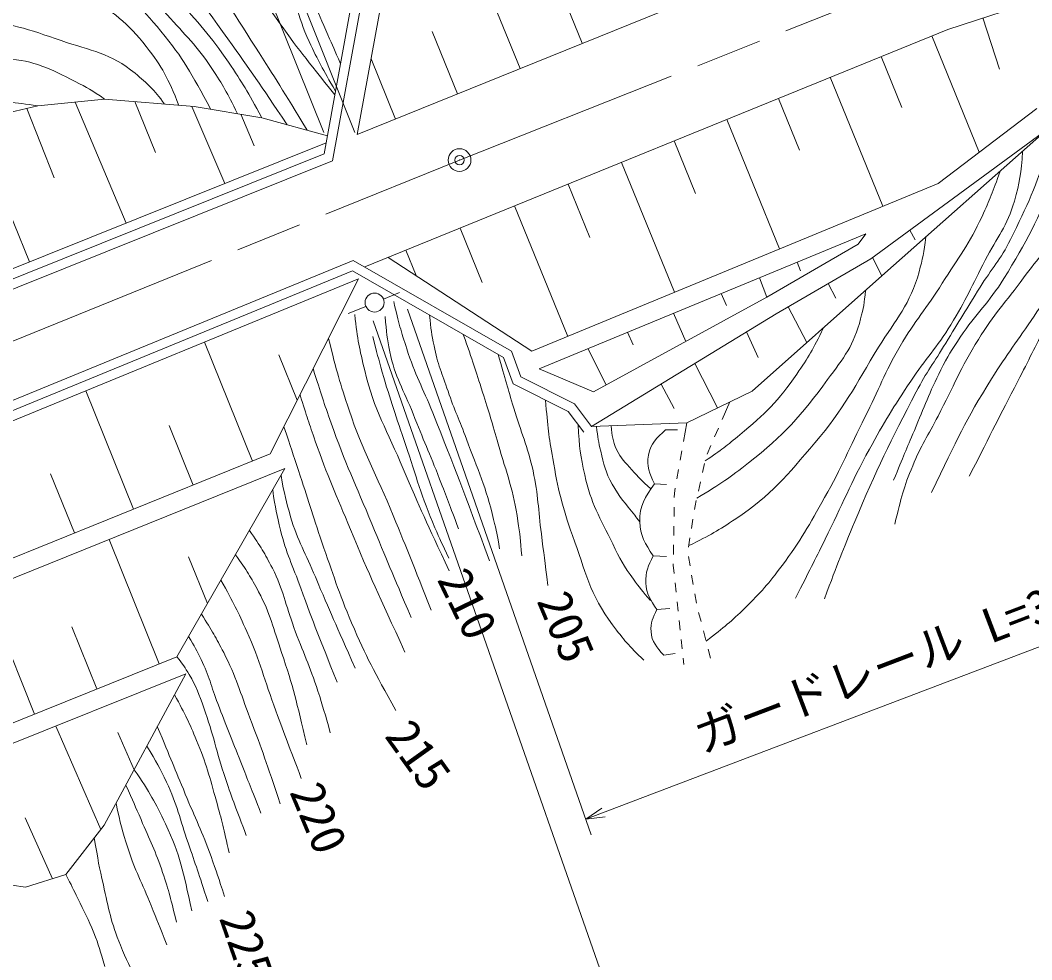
# Model space of a CAD drawing. Units: millimetres, scale not verified. Extents: x 40000 to 680000, y 20000 to 380000.
# Drawn here: x 338956 to 392258, y 263657 to 313178 of the extents above; entities that cross this region are included whole.
import ezdxf
from ezdxf.enums import TextEntityAlignment as Align

# ---------------------------------------------------------------- set-up
doc = ezdxf.new("R2010")
doc.units = ezdxf.units.MM
doc.header["$LTSCALE"] = 1000
doc.header["$PDMODE"] = 32
doc.header["$PDSIZE"] = 500
doc.linetypes.add('CHAIN', pattern=[18.5, 12, -1.5, 3.5, -1.5])
for name, color, linetype, lineweight in [('M-BGD', 7, 'Continuous', 13), ('M-BMK', 2, 'CHAIN', 13), ('M-BMK-SRVR', 3, 'Continuous', 13), ('M-STR-HTXT', 7, 'Continuous', 13)]:
    doc.layers.add(name, color=color, linetype=linetype, lineweight=lineweight)
doc.styles.add('ＭＳ ゴシック', font='')
doc.styles.get('ＭＳ ゴシック').set_extended_font_data('MS Gothic')

msp = doc.modelspace()

# ---------------------------------------------------------------- linework, layer by layer
at = {"layer": 'M-BGD'}
for p, q in [((365299, 310634), (362622, 317225)), ((356714, 307147), (358245, 315489)), ((368568, 311962), (367240, 315231)), ((387831, 312694), (395294, 315129)), ((356714, 307147), (376115, 315010)), ((389681, 313298), (390564, 310591)), ((357107, 300172), (387831, 312694)), ((362003, 309296), (360665, 312591)), ((386997, 312354), (389494, 306225)), ((358734, 307968), (357447, 311138)), ((384316, 311262), (385408, 308581)), ((381635, 310169), (384405, 303371)), ((336789, 307933), (339878, 308660)), ((339878, 308660), (343404, 309023)), ((341843, 308862), (344537, 302483)), ((343404, 309023), (348128, 308623)), ((345003, 308888), (346086, 306212)), ((347999, 308634), (349739, 304573)), ((348128, 308623), (351689, 308042)), ((378909, 309058), (380020, 306332)), ((339295, 308522), (340741, 304879)), ((350579, 308223), (351275, 306564)), ((387320, 304576), (392522, 308523)), ((336442, 307814), (339451, 300440)), ((351689, 308042), (355139, 307084)), ((376183, 307947), (378964, 301123)), ((393088, 307437), (383781, 300604)), ((384365, 299704), (393088, 307437)), ((319533, 292439), (355072, 306715)), ((373411, 306817), (374540, 304045)), ((370638, 305687), (373431, 298836)), ((365916, 295731), (387320, 304576)), ((367820, 304538), (368968, 301719)), ((365001, 303389), (367804, 296511)), ((362134, 302221), (363303, 299355)), ((366298, 294807), (383522, 301924)), ((385837, 302114), (386105, 301605)), ((358342, 300676), (365916, 295731)), ((359268, 301053), (359813, 299715)), ((383873, 300671), (384365, 299704)), ((379893, 300425), (380066, 299969)), ((377531, 293634), (384365, 299704)), ((377909, 299605), (378294, 298575)), ((316795, 283123), (356783, 299549)), ((352126, 290316), (356783, 299549)), ((381523, 299293), (381936, 298521)), ((358094, 298482), (358934, 298822)), ((375887, 298769), (376173, 298144)), ((357172, 298095), (356234, 297715)), ((379415, 298069), (380411, 296192)), ((373379, 297733), (374036, 296251)), ((370963, 296735), (371259, 296063)), ((377231, 296755), (377848, 295398)), ((351199, 289942), (348669, 296216)), ((368865, 295868), (369825, 293953)), ((353554, 293146), (352589, 295540)), ((366298, 294807), (369171, 293596)), ((374511, 295093), (375703, 292748)), ((372727, 294003), (373415, 292707)), ((344925, 287412), (342411, 293645)), ((374078, 291962), (377531, 293634)), ((376340, 293057), (375942, 292139)), ((348062, 288677), (346797, 291814)), ((369053, 291758), (374078, 291962)), ((372962, 291584), (373591, 291596)), ((374078, 291962), (373905, 290977)), ((375743, 291681), (375545, 291222)), ((375346, 290763), (375147, 290304)), ((322006, 278169), (352126, 290316)), ((373818, 290485), (373732, 289992)), ((321702, 276968), (352907, 289553)), ((347212, 279622), (352907, 289553)), ((373645, 289500), (373558, 289007)), ((375016, 289823), (374907, 289335)), ((341808, 286155), (340551, 289272)), ((372370, 288751), (373014, 288708)), ((373472, 288515), (373424, 288244)), ((374798, 288848), (374688, 288360)), ((373424, 288244), (373421, 288019)), ((374579, 287872), (374516, 287590)), ((373413, 287519), (373406, 287019)), ((374516, 287590), (374483, 287381)), ((374404, 286888), (374325, 286394)), ((373398, 286519), (373391, 286019)), ((346284, 279249), (343644, 285817)), ((374246, 285900), (374167, 285406)), ((373383, 285519), (373376, 285019)), ((348821, 282427), (347829, 284896)), ((372308, 284955), (373018, 284919)), ((374164, 284913), (374249, 284420)), ((373369, 284520), (373367, 284448)), ((373367, 284448), (373412, 284022)), ((374334, 283928), (374419, 283435)), ((339716, 276609), (337079, 283169)), ((373464, 283525), (373516, 283027)), ((373568, 282530), (373620, 282033)), ((374504, 282942), (374589, 282449)), ((372506, 282112), (373191, 282164)), ((373672, 281535), (373724, 281038)), ((374705, 281963), (374830, 281479)), ((343000, 277929), (341680, 281213)), ((374955, 280995), (375080, 280511)), ((373776, 280541), (373828, 280044)), ((375206, 280027), (375328, 279554)), ((328008, 271904), (347212, 279622)), ((372864, 279706), (373471, 279795)), ((373880, 279546), (373915, 279212)), ((327515, 270628), (347682, 278733)), ((343383, 270750), (347682, 278733)), ((343211, 270530), (340827, 275978)), ((344958, 273675), (344102, 275639)), ((340651, 267931), (339220, 271144)), ((341364, 268158), (343383, 270750)), ((333198, 268388), (339232, 267479)), ((339232, 267479), (341364, 268158))]:
    msp.add_line(p, q, dxfattribs=at)
for points in [[(319719, 291975), (354967, 306134), (356484, 314485), (355745, 316280), (358974, 324759), (358653, 326029), (383751, 332304)], [(319906, 291511), (355409, 305772), (357002, 314540), (356283, 316287), (359497, 324729), (359260, 325666), (383872, 331819)], [(369171, 293596), (378294, 298575), (383103, 301367), (383522, 301924)], [(302218, 276241), (314499, 281339), (316346, 284019), (356507, 300517), (364837, 295739), (365328, 294376), (368155, 292955), (369053, 291758)], [(369053, 291758), (378785, 297704), (383781, 300604)], [(302410, 275779), (314827, 280934), (316674, 283613), (356470, 299961), (364429, 295397), (364925, 294019), (367825, 292561), (368653, 291458)]]:
    msp.add_lwpolyline(points, dxfattribs=at)
msp.add_circle((357629, 298298), 500, dxfattribs=at)
for points, knots in [([(353020, 307672), (351541, 309869), (351143, 310448), (349895, 312195), (348379, 314315), (347570, 315539), (345897, 317537), (343989, 319816), (343199, 320549), (340626, 323026)], [0, 0, 0, 0, 1, 1, 1, 2, 2, 2, 3, 3, 3, 3]), ([(355829, 310880), (355510, 311625), (355425, 311815), (355161, 312413), (354565, 313765), (354282, 314550), (353586, 315854), (352807, 317314), (352325, 318117), (351332, 319440), (350671, 320322), (350421, 320634), (349539, 321621)], [0, 0, 0, 0, 1, 1, 1, 2, 2, 2, 3, 3, 3, 4, 4, 4, 4]), ([(351689, 308042), (350928, 309440), (350679, 309859), (349931, 310959), (348977, 312361), (348324, 313064), (347205, 314339), (345781, 315961), (344934, 316830), (343389, 318337), (342195, 319501), (341785, 319882), (340263, 321245)], [0, 0, 0, 0, 1, 1, 1, 2, 2, 2, 3, 3, 3, 4, 4, 4, 4]), ([(355533, 309250), (354015, 311145), (353586, 311664), (352439, 313285), (351493, 314622), (351035, 315420), (350113, 316774), (349080, 318291), (348738, 318770), (347423, 320627)], [0, 0, 0, 0, 1, 1, 1, 2, 2, 2, 3, 3, 3, 3]), ([(355568, 309445), (354869, 310646), (354673, 311013), (354178, 312057), (353520, 313446), (353533, 314399), (352761, 315728), (352095, 316872), (351467, 317338), (350653, 318382), (349936, 319299), (349711, 319594), (348835, 320744)], [0, 0, 0, 0, 1, 1, 1, 2, 2, 2, 3, 3, 3, 4, 4, 4, 4]), ([(350401, 308252), (349846, 309384), (349646, 309741), (349059, 310632), (348265, 311835), (347654, 312389), (346696, 313467), (345655, 314637), (345061, 315289), (343898, 316338), (342367, 317719), (341690, 318120), (339645, 319464)], [0, 0, 0, 0, 1, 1, 1, 2, 2, 2, 3, 3, 3, 4, 4, 4, 4]), ([(354083, 307377), (352781, 309506), (352438, 310060), (351349, 311758), (350061, 313767), (349374, 314919), (347968, 316847), (347288, 317781), (347061, 318095), (346187, 319209)], [0, 0, 0, 0, 1, 1, 1, 2, 2, 2, 3, 3, 3, 3]), ([(339863, 317719), (341430, 316922), (341964, 316627), (343171, 315720), (344567, 314670), (345255, 313940), (346369, 312594), (347585, 311126), (347940, 310435), (348998, 308481)], [0, 0, 0, 0, 1, 1, 1, 2, 2, 2, 3, 3, 3, 3]), ([(323340, 298249), (323730, 300215), (323841, 300736), (324201, 302321), (324688, 304463), (324673, 305773), (325582, 307773), (326425, 309626), (327107, 310604), (328490, 312098), (329356, 313034), (329993, 313415), (331071, 314097), (332355, 314910), (333184, 315208), (334637, 315656), (335662, 315971), (336292, 316039), (337363, 315983), (339435, 315873), (340587, 315347), (342434, 314402), (343861, 313671), (344599, 313040), (345596, 311785), (346456, 310701), (346728, 310124), (347321, 308692)], [0, 0, 0, 0, 1, 1, 1, 2, 2, 2, 3, 3, 3, 4, 4, 4, 5, 5, 5, 6, 6, 6, 7, 7, 7, 8, 8, 8, 9, 9, 9, 9]), ([(394816, 314973), (395072, 314509), (395137, 314344), (395308, 313925), (395694, 312980), (395695, 312380), (395912, 311383), (396064, 310679), (396157, 310282), (396229, 309565), (396366, 308210), (396411, 307430), (396249, 306078), (396103, 304849), (395802, 304196), (395401, 303025), (395073, 302066), (394871, 301527), (394396, 300632), (393726, 299371), (393174, 298770), (392378, 297585), (391508, 296289), (390967, 295599), (390137, 294277), (388729, 292035), (388364, 291156), (386975, 288280)], [0, 0, 0, 0, 1, 1, 1, 2, 2, 2, 3, 3, 3, 4, 4, 4, 5, 5, 5, 6, 6, 6, 7, 7, 7, 8, 8, 8, 9, 9, 9, 9]), ([(397259, 314338), (397389, 313864), (397419, 313727), (397505, 313332), (397656, 312633), (397765, 312237), (397785, 311522), (397827, 310004), (397788, 309142), (397560, 307640), (397304, 305961), (397218, 304984), (396615, 303397), (396063, 301944), (395475, 301257), (394707, 299907), (394069, 298787), (393650, 298195), (393029, 297066), (392413, 295946), (392112, 295295), (391526, 294158), (390519, 292202), (390208, 291586), (388964, 289143)], [0, 0, 0, 0, 1, 1, 1, 2, 2, 2, 3, 3, 3, 4, 4, 4, 5, 5, 5, 6, 6, 6, 7, 7, 7, 8, 8, 8, 8]), ([(324216, 299250), (324285, 300152), (324341, 300445), (324490, 301200), (324782, 302676), (325044, 303514), (325767, 304834), (326625, 306403), (327165, 307281), (328384, 308590), (329731, 310038), (330566, 310854), (332309, 311789), (333837, 312609), (334842, 312924), (336574, 313024), (338377, 313129), (339393, 312679), (341105, 312104), (342684, 311573), (343726, 311448), (345006, 310383), (345683, 309820), (345979, 309542), (346566, 308755)], [0, 0, 0, 0, 1, 1, 1, 2, 2, 2, 3, 3, 3, 4, 4, 4, 5, 5, 5, 6, 6, 6, 7, 7, 7, 8, 8, 8, 8]), ([(393808, 312455), (394126, 311516), (394209, 311269), (394446, 310502), (394689, 309718), (394927, 309299), (395036, 308486), (395210, 307181), (395169, 306413), (394939, 305117), (394735, 303971), (394384, 303373), (393818, 302355), (393171, 301191), (392603, 300669), (391819, 299593), (390896, 298327), (390271, 297691), (389447, 296358), (388510, 294840), (388142, 293901), (387321, 292317), (386793, 291298), (386421, 290761), (385982, 289700), (385500, 288534), (385393, 288061), (385037, 286611)], [0, 0, 0, 0, 1, 1, 1, 2, 2, 2, 3, 3, 3, 4, 4, 4, 5, 5, 5, 6, 6, 6, 7, 7, 7, 8, 8, 8, 9, 9, 9, 9]), ([(325877, 301015), (326380, 302284), (326604, 302704), (327196, 303720), (328232, 305496), (329012, 306418), (330564, 307766), (331905, 308931), (332880, 309324), (334514, 310020), (335908, 310613), (336712, 311288), (338221, 311159), (339712, 311031), (340530, 310640), (341856, 309947), (342480, 309621), (342728, 309493), (343404, 309023)], [0, 0, 0, 0, 1, 1, 1, 2, 2, 2, 3, 3, 3, 4, 4, 4, 5, 5, 5, 6, 6, 6, 6]), ([(393454, 311372), (393762, 310892), (393868, 310666), (394013, 310169), (394235, 309412), (394108, 308932), (394013, 308149), (393856, 306848), (393802, 306096), (393383, 304854), (392648, 302673), (391988, 301528), (390787, 299566), (390002, 298285), (389323, 297731), (388493, 296480), (388058, 295826), (387815, 295455), (387467, 294752), (386863, 293533), (386602, 292813), (386070, 291561), (385636, 290542), (385500, 290216), (384979, 288944)], [0, 0, 0, 0, 1, 1, 1, 2, 2, 2, 3, 3, 3, 4, 4, 4, 5, 5, 5, 6, 6, 6, 7, 7, 7, 8, 8, 8, 8]), ([(393300, 310902), (393391, 310018), (393405, 309730), (393388, 308978), (393364, 307964), (393293, 307387), (393043, 306404), (392546, 304452), (392012, 303426), (391131, 301613), (390623, 300568), (390148, 300090), (389534, 299104), (388818, 297956), (388426, 297309), (387722, 296154), (387115, 295157), (386714, 294632), (386171, 293598), (384798, 290981), (384074, 289486), (382937, 286758), (382279, 285182), (382059, 284647), (381337, 282687)], [0, 0, 0, 0, 1, 1, 1, 2, 2, 2, 3, 3, 3, 4, 4, 4, 5, 5, 5, 6, 6, 6, 7, 7, 7, 8, 8, 8, 8]), ([(331551, 305567), (331864, 306231), (332023, 306480), (332430, 306991), (333078, 307803), (333596, 308177), (334538, 308614), (335420, 309024), (336038, 308878), (337010, 308905), (338134, 308937), (338573, 308857), (339878, 308660)], [0, 0, 0, 0, 1, 1, 1, 2, 2, 2, 3, 3, 3, 4, 4, 4, 4]), ([(391774, 306272), (391692, 305082), (391630, 304639), (391341, 303637), (390967, 302338), (390425, 301738), (389806, 300535), (389118, 299196), (388782, 298416), (387997, 297131), (387253, 295912), (386664, 295343), (385877, 294151), (384973, 292782), (384483, 292002), (383699, 290561), (382714, 288749), (382285, 287671), (381367, 285824), (380764, 284611), (380574, 284230), (379816, 282722)], [0, 0, 0, 0, 1, 1, 1, 2, 2, 2, 3, 3, 3, 4, 4, 4, 5, 5, 5, 6, 6, 6, 7, 7, 7, 7]), ([(390592, 305224), (390203, 304096), (390057, 303752), (389637, 302841), (388965, 301386), (388391, 300671), (387541, 299312), (386716, 297993), (386106, 297348), (385324, 296004), (384503, 294594), (384198, 293721), (383470, 292260), (382644, 290604), (382255, 289637), (381344, 288026), (380529, 286585), (380092, 285756), (379098, 284432), (378405, 283507), (377979, 283010), (377152, 282203), (376397, 281466), (376091, 281222), (375095, 280453)], [0, 0, 0, 0, 1, 1, 1, 2, 2, 2, 3, 3, 3, 4, 4, 4, 5, 5, 5, 6, 6, 6, 7, 7, 7, 8, 8, 8, 8]), ([(386669, 301747), (386591, 300918), (386506, 300618), (386317, 299914), (385862, 298212), (385104, 297442), (384185, 295940), (382951, 293922), (382364, 292699), (380829, 290900), (379365, 289183), (378542, 288147), (376661, 286901), (375731, 286286), (375350, 286038), (374180, 285489)], [0, 0, 0, 0, 1, 1, 1, 2, 2, 2, 3, 3, 3, 4, 4, 4, 5, 5, 5, 5]), ([(374606, 287989), (375908, 288755), (376316, 289059), (377333, 289852), (379198, 291304), (380100, 292334), (381501, 294237), (382346, 295384), (382896, 296060), (383240, 297442), (383382, 298012), (383447, 298261), (383488, 298925)], [0, 0, 0, 0, 1, 1, 1, 2, 2, 2, 3, 3, 3, 4, 4, 4, 4]), ([(358634, 298351), (358914, 297165), (359012, 296816), (359323, 295853), (359760, 294501), (360165, 293802), (360694, 292483), (361909, 289453), (362262, 288470), (363689, 284681)], [0, 0, 0, 0, 1, 1, 1, 2, 2, 2, 3, 3, 3, 3]), ([(356579, 297673), (356735, 296300), (356833, 295854), (357106, 294711), (357611, 292600), (358299, 291540), (359139, 289539), (360031, 287414), (360359, 286724), (361562, 284160)], [0, 0, 0, 0, 1, 1, 1, 2, 2, 2, 3, 3, 3, 3]), ([(358191, 297562), (358240, 296711), (358291, 296422), (358434, 295704), (358700, 294363), (359165, 293700), (359661, 292425), (360185, 291078), (360529, 290343), (361055, 288996), (361452, 287978), (361577, 287650), (362048, 286379)], [0, 0, 0, 0, 1, 1, 1, 2, 2, 2, 3, 3, 3, 4, 4, 4, 4]), ([(360528, 297634), (360597, 296879), (360634, 296643), (360759, 296017), (360949, 295057), (361187, 294551), (361499, 293623), (361836, 292624), (362106, 292094), (362468, 291103), (363068, 289464), (363509, 288570), (363901, 286869), (364040, 286267), (364098, 286051), (364216, 285318)], [0, 0, 0, 0, 1, 1, 1, 2, 2, 2, 3, 3, 3, 4, 4, 4, 5, 5, 5, 5]), ([(375044, 289950), (375926, 290539), (376190, 290754), (376878, 291327), (378196, 292422), (378910, 293114), (379878, 294528), (380497, 295433), (380723, 295811), (381277, 296961)], [0, 0, 0, 0, 1, 1, 1, 2, 2, 2, 3, 3, 3, 3]), ([(355199, 296409), (355643, 294615), (355801, 294089), (356284, 292631), (357023, 290396), (357719, 289249), (358610, 287070), (359403, 285130), (359650, 284512), (360609, 282091)], [0, 0, 0, 0, 1, 1, 1, 2, 2, 2, 3, 3, 3, 3]), ([(357529, 296515), (357758, 295606), (357828, 295364), (358035, 294630), (358460, 293123), (358757, 292296), (359257, 290812), (359838, 289093), (360083, 288096), (360808, 286432), (361083, 285802), (361173, 285580), (361543, 284833)], [0, 0, 0, 0, 1, 1, 1, 2, 2, 2, 3, 3, 3, 4, 4, 4, 4]), ([(362302, 296617), (362808, 295156), (362942, 294773), (363320, 293581), (363656, 292516), (363839, 291917), (364143, 290843), (364591, 289264), (364953, 288397), (365185, 286772), (365286, 286065), (365328, 285805), (365379, 284955)], [0, 0, 0, 0, 1, 1, 1, 2, 2, 2, 3, 3, 3, 4, 4, 4, 4]), ([(364144, 295560), (364534, 294190), (364635, 293839), (364961, 292739), (365347, 291439), (365692, 290745), (365979, 289419), (366256, 288141), (366249, 287397), (366415, 286099), (366550, 285040), (366592, 284706), (366754, 283386)], [0, 0, 0, 0, 1, 1, 1, 2, 2, 2, 3, 3, 3, 4, 4, 4, 4]), ([(354394, 294813), (354816, 293432), (354948, 293055), (355339, 291941), (356077, 289831), (356631, 288701), (357483, 286634), (358281, 284698), (358539, 284087), (359555, 281691)], [0, 0, 0, 0, 1, 1, 1, 2, 2, 2, 3, 3, 3, 3]), ([(353699, 293434), (354061, 292260), (354173, 291942), (354503, 290996), (355147, 289148), (355607, 288150), (356356, 286343), (357416, 283789), (357806, 282972), (359228, 279873)], [0, 0, 0, 0, 1, 1, 1, 2, 2, 2, 3, 3, 3, 3]), ([(366636, 293159), (366754, 291705), (366808, 291267), (367017, 290069), (367297, 288461), (367507, 287559), (368059, 286023), (368740, 284124), (368963, 282925), (370173, 281310), (370756, 280532), (371010, 280202), (371821, 279444)], [0, 0, 0, 0, 1, 1, 1, 2, 2, 2, 3, 3, 3, 4, 4, 4, 4]), ([(352852, 291754), (353228, 290629), (353322, 290345), (353621, 289442), (354109, 287967), (354352, 287131), (354857, 285662), (355432, 283988), (355726, 283037), (356420, 281409), (357212, 279552), (357573, 278924), (358746, 276793)], [0, 0, 0, 0, 1, 1, 1, 2, 2, 2, 3, 3, 3, 4, 4, 4, 4]), ([(368361, 291847), (368415, 290649), (368473, 290224), (368699, 289211), (369032, 287715), (369500, 286951), (370177, 285576), (370549, 284818), (370771, 284393), (371267, 283710), (371596, 283258), (371725, 283095), (372169, 282599)], [0, 0, 0, 0, 1, 1, 1, 2, 2, 2, 3, 3, 3, 4, 4, 4, 4]), ([(369314, 291769), (369392, 291160), (369426, 290972), (369546, 290471), (369712, 289773), (369795, 289361), (370142, 288733), (370525, 288039), (370849, 287716), (371333, 287088), (371435, 286955), (371468, 286911), (371597, 286748)], [0, 0, 0, 0, 1, 1, 1, 2, 2, 2, 3, 3, 3, 4, 4, 4, 4]), ([(370096, 291800), (370144, 291251), (370169, 291008), (370375, 290553), (370591, 290077), (370843, 289883), (371183, 289487), (371544, 289065), (371692, 288928), (372178, 288472)], [0, 0, 0, 0, 1, 1, 1, 2, 2, 2, 3, 3, 3, 3]), ([(372962, 291584), (372497, 291161), (372172, 290875), (372058, 290259), (371948, 289668), (372114, 289298), (372370, 288751)], [0, 0, 0, 0, 1, 1, 1, 2, 2, 2, 2]), ([(352697, 289186), (352879, 288164), (352958, 287845), (353203, 287006), (353579, 285719), (353993, 285069), (354512, 283832), (355303, 281948), (355572, 281353), (356596, 279034)], [0, 0, 0, 0, 1, 1, 1, 2, 2, 2, 3, 3, 3, 3]), ([(352258, 288419), (352405, 287425), (352468, 287121), (352670, 286304), (352974, 285078), (353308, 284439), (353736, 283251), (354442, 281295), (354702, 280671), (355651, 278283)], [0, 0, 0, 0, 1, 1, 1, 2, 2, 2, 3, 3, 3, 3]), ([(372370, 288751), (371896, 288041), (371565, 287586), (371597, 286748), (371626, 285995), (371876, 285590), (372308, 284955)], [0, 0, 0, 0, 1, 1, 1, 2, 2, 2, 2]), ([(351034, 286287), (351644, 285406), (351826, 285103), (352240, 284293), (352832, 283136), (352927, 282385), (353379, 281167), (353864, 279858), (354209, 279151), (354639, 277823), (354916, 276968), (355006, 276676), (355293, 275618)], [0, 0, 0, 0, 1, 1, 1, 2, 2, 2, 3, 3, 3, 4, 4, 4, 4]), ([(350300, 285007), (350912, 284147), (351093, 283849), (351513, 283057), (352140, 281877), (352294, 281123), (352725, 279858), (353361, 277991), (353497, 277311), (354057, 274988)], [0, 0, 0, 0, 1, 1, 1, 2, 2, 2, 3, 3, 3, 3]), ([(372308, 284955), (372041, 284412), (371890, 284098), (371924, 283517), (371960, 282924), (372162, 282627), (372506, 282112)], [0, 0, 0, 0, 1, 1, 1, 2, 2, 2, 2]), ([(349534, 283671), (350221, 282420), (350408, 282040), (350895, 280961), (351611, 279377), (351816, 278410), (352422, 276781), (352941, 275387), (353107, 274947), (353767, 273219)], [0, 0, 0, 0, 1, 1, 1, 2, 2, 2, 3, 3, 3, 3]), ([(372506, 282112), (372285, 281691), (372167, 281422), (372196, 280956), (372231, 280404), (372496, 280132), (372864, 279706)], [0, 0, 0, 0, 1, 1, 1, 2, 2, 2, 2]), ([(348506, 281879), (349095, 280956), (349258, 280661), (349678, 279846), (350341, 278559), (350542, 277758), (351059, 276405), (351729, 274652), (351918, 274064), (352658, 271874)], [0, 0, 0, 0, 1, 1, 1, 2, 2, 2, 3, 3, 3, 3]), ([(347826, 280693), (348161, 280143), (348251, 279966), (348490, 279483), (348920, 278613), (349015, 278063), (349363, 277156), (349825, 275950), (350099, 275281), (350574, 274079), (350990, 273028), (351120, 272699), (351640, 271389)], [0, 0, 0, 0, 1, 1, 1, 2, 2, 2, 3, 3, 3, 4, 4, 4, 4]), ([(347212, 279622), (347536, 279211), (347630, 279067), (347860, 278687), (348246, 278051), (348369, 277641), (348625, 276942), (349149, 275509), (349276, 274651), (349769, 273207), (350172, 272028), (350316, 271638), (350868, 270213)], [0, 0, 0, 0, 1, 1, 1, 2, 2, 2, 3, 3, 3, 4, 4, 4, 4]), ([(347084, 277623), (347677, 276525), (347846, 276184), (348248, 275222), (348755, 274010), (348935, 273289), (349290, 272023), (349588, 270963), (349675, 270598), (349968, 269285)], [0, 0, 0, 0, 1, 1, 1, 2, 2, 2, 3, 3, 3, 3]), ([(346180, 275944), (346900, 274215), (347081, 273781), (347654, 272393), (348186, 271107), (348541, 270408), (349011, 269098), (349304, 268281), (349401, 268002), (349714, 266989)], [0, 0, 0, 0, 1, 1, 1, 2, 2, 2, 3, 3, 3, 3]), ([(345631, 274924), (346153, 274065), (346298, 273785), (346661, 273023), (347231, 271826), (347367, 271078), (347800, 269825), (348217, 268617), (348345, 268229), (348842, 266723)], [0, 0, 0, 0, 1, 1, 1, 2, 2, 2, 3, 3, 3, 3]), ([(344958, 273675), (345804, 272435), (346062, 271984), (346612, 270818), (347410, 269128), (347521, 268361), (347994, 266238)], [0, 0, 0, 0, 1, 1, 1, 2, 2, 2, 2]), ([(344521, 272864), (344916, 271986), (345016, 271756), (345322, 271042), (345785, 269961), (346086, 269370), (346461, 268256), (346799, 267250), (346892, 266881), (347188, 265639)], [0, 0, 0, 0, 1, 1, 1, 2, 2, 2, 3, 3, 3, 3]), ([(344003, 271901), (344247, 270795), (344335, 270464), (344619, 269564), (345007, 268337), (345376, 267705), (345855, 266511), (346178, 265707), (346279, 265455), (346679, 264451)], [0, 0, 0, 0, 1, 1, 1, 2, 2, 2, 3, 3, 3, 3]), ([(342860, 270079), (343053, 268897), (343117, 268562), (343335, 267601), (343620, 266345), (343738, 265617), (344232, 264427), (344568, 263618), (344714, 263315), (345225, 262416)], [0, 0, 0, 0, 1, 1, 1, 2, 2, 2, 3, 3, 3, 3]), ([(341364, 268158), (341668, 267547), (341746, 267389), (341984, 266894), (342324, 266188), (342547, 265806), (342832, 265077), (343098, 264400), (343172, 264149), (343414, 263308)], [0, 0, 0, 0, 1, 1, 1, 2, 2, 2, 3, 3, 3, 3])]:
    msp.add_open_spline(points, degree=3, knots=knots, dxfattribs=at)
at = {"layer": 'M-BMK'}
for p, q in [((362105, 305806), (404164, 322474)), ((269341, 268199), (362105, 305806))]:
    msp.add_line(p, q, dxfattribs=at)
at = {"layer": 'M-BMK-SRVR'}
msp.add_circle((362105, 305806), 600, dxfattribs=at)
msp.add_point((362105, 305806), dxfattribs=at)
at = {"layer": 'M-STR-HTXT'}
for p, q in [((356591, 307263), (347069, 331066)), ((354947, 307257), (345650, 330499)), ((359369, 297944), (369049, 270246)), ((357555, 297340), (375976, 244631)), ((368764, 271063), (403944, 284454)), ((368764, 271063), (369609, 271652)), ((368764, 271063), (369787, 271185))]:
    msp.add_line(p, q, dxfattribs=at)

# ---------------------------------------------------------------- texts
at = {"layer": 'M-BGD', "style": 'ＭＳ ゴシック'}
for s, rotation, p in [('210', 295.907, (362535, 282427)), ('205', 292.797, (367723, 281209)), ('215', 305.599, (359945, 274458)), ('220', 292.694, (354693, 271137)), ('225', 289.179, (350901, 264391))]:
    msp.add_text(s, height=1833, rotation=rotation, dxfattribs=at).set_placement(p, align=Align.MIDDLE_CENTER)
at = {"layer": 'M-STR-HTXT', "style": 'ＭＳ ゴシック'}
msp.add_text('ガードレール L=38.0', height=1833, rotation=20.838, dxfattribs=at).set_placement((386176, 278226), align=Align.BOTTOM_CENTER)

doc.saveas('drawing.dxf')
